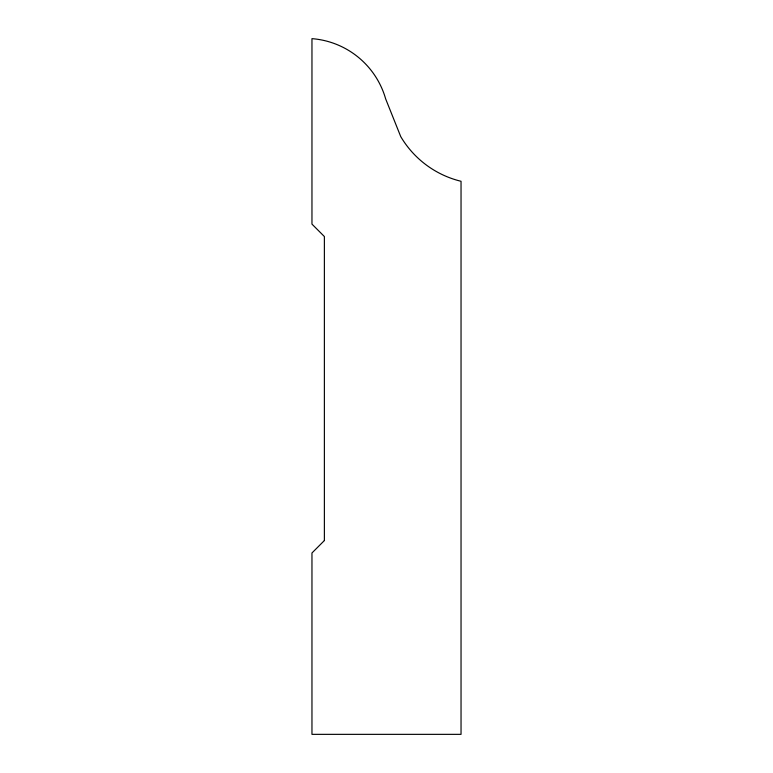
<?xml version="1.0" encoding="UTF-8"?>
<svg xmlns="http://www.w3.org/2000/svg" width="773" height="773" viewBox="0 0 773 773"><rect width="100%" height="100%" fill="white"/><g stroke="black" fill="none" stroke-linecap="round" stroke-linejoin="round"><path stroke-width="1.16" d="M324.38 540.549L311.963 552.975L311.963 734.35L461.037 734.35L461.037 181.278A96.461 96.461 0 0 1 400.743 136.618L385.65 98.876A83.339 83.339 0 0 0 311.963 38.65L311.963 224.112L324.38 236.538L324.38 540.549"/></g></svg>
